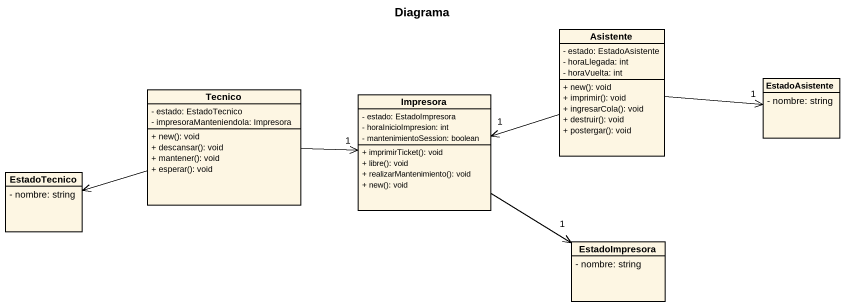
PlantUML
@startuml
title Diagrama
hide circle
hide empty members
skinparam classAttributeIconSize 0
class Asistente {
  - estado: EstadoAsistente
  - horaLlegada: int
  - horaVuelta: int
  + new(): void
  + imprimir(): void
  + ingresarCola(): void
  + destruir(): void
  + postergar(): void
}
class Tecnico {
  - estado: EstadoTecnico
  - impresoraManteniendola: Impresora
  + new(): void
  + descansar(): void
  + mantener(): void
  + esperar(): void
}
class Impresora {
  - estado: EstadoImpresora
  - horaInicioImpresion: int
  - mantenimientoSession: boolean
  + imprimirTicket(): void
  + libre(): void
  + realizarMantenimiento(): void
  + new(): void
}
class EstadoAsistente {
  - nombre: string
}
class EstadoTecnico {
  - nombre: string
}
class EstadoImpresora {
  - nombre: string
}
Asistente -left-> "1" Impresora
Asistente -right-> "1" EstadoAsistente
Tecnico -right-> "1" Impresora
Tecnico -left-> EstadoTecnico
Impresora --> "1" EstadoImpresora
@enduml
